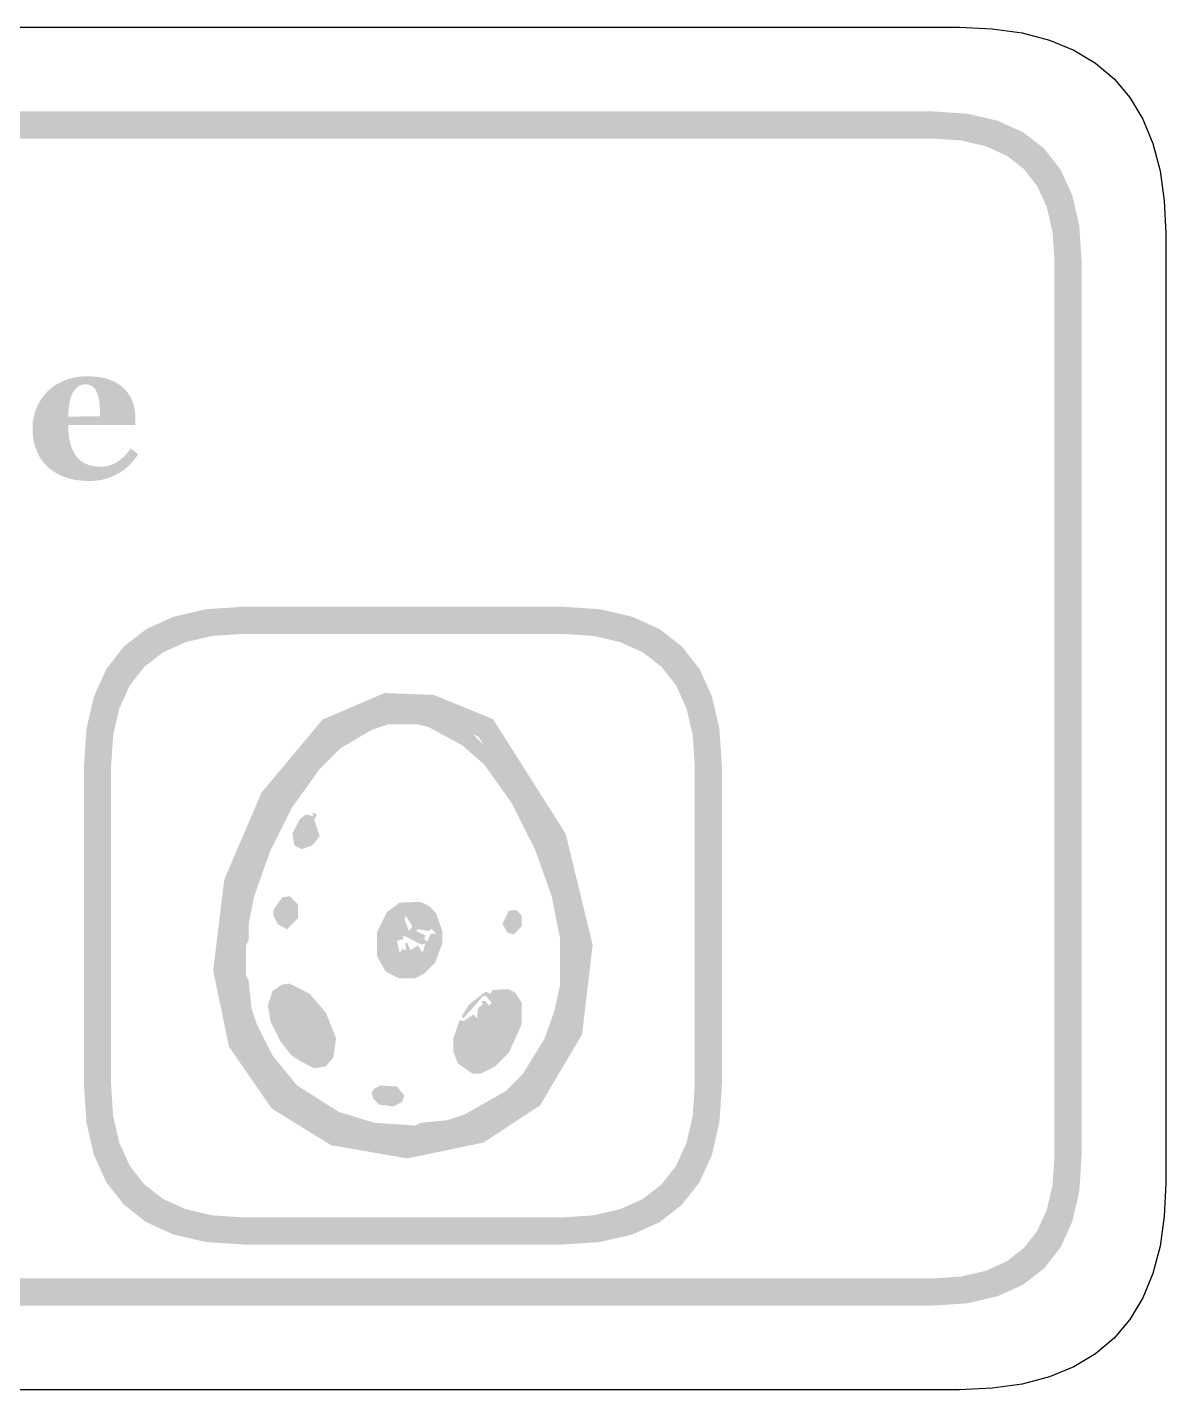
# Model space of a CAD drawing. Header units: millimetres. Extents: x 6 to 297, y 55 to 451.
# Drawn here: x 53.26 to 70.04, y 385.16 to 405.24 of the extents above; entities that cross this region are included whole.
import ezdxf

# ---------------------------------------------------------------- set-up
doc = ezdxf.new("R2010")
doc.units = ezdxf.units.MM
doc.layers.add('CUT', color=1, linetype='Continuous')
doc.layers.add('RASTER', color=7, linetype='Continuous')

msp = doc.modelspace()

# ---------------------------------------------------------------- hatches: boundary and pattern name
at = {"layer": 'RASTER'}
h = msp.add_hatch(color=7, dxfattribs=at)
h.paths.add_polyline_path([(7.2, 401.8), (7.234, 402.316), (7.337, 402.763), (7.509, 403.141), (7.75, 403.45), (8.059, 403.691), (8.438, 403.862), (8.884, 403.966), (9.4, 404), (66.6, 404), (67.116, 403.966), (67.563, 403.862), (67.941, 403.691), (68.25, 403.45), (68.491, 403.141), (68.663, 402.763), (68.766, 402.316), (68.8, 401.8), (68.8, 388.6), (68.766, 388.084), (68.663, 387.638), (68.491, 387.259), (68.25, 386.95), (67.941, 386.709), (67.563, 386.538), (67.116, 386.434), (66.6, 386.4), (9.4, 386.4), (8.884, 386.434), (8.438, 386.538), (8.059, 386.709), (7.75, 386.95), (7.509, 387.259), (7.337, 387.638), (7.234, 388.084), (7.2, 388.6)])
h.paths.add_polyline_path([(7.6, 401.8), (7.6, 388.6), (7.628, 388.178), (7.712, 387.813), (7.853, 387.503), (8.05, 387.25), (8.303, 387.053), (8.612, 386.912), (8.978, 386.828), (9.4, 386.8), (66.6, 386.8), (67.022, 386.828), (67.387, 386.912), (67.697, 387.053), (67.95, 387.25), (68.147, 387.503), (68.288, 387.813), (68.372, 388.178), (68.4, 388.6), (68.4, 401.8), (68.372, 402.222), (68.288, 402.588), (68.147, 402.897), (67.95, 403.15), (67.697, 403.347), (67.387, 403.487), (67.022, 403.572), (66.6, 403.6), (9.4, 403.6), (8.978, 403.572), (8.612, 403.487), (8.303, 403.347), (8.05, 403.15), (7.853, 402.897), (7.712, 402.588), (7.628, 402.222), (7.6, 401.8)], flags=0)
h = msp.add_hatch(color=7, dxfattribs=at)
h.paths.add_polyline_path([(54.898, 398.95), (54.885, 398.929), (54.871, 398.909), (54.856, 398.889), (54.841, 398.869), (54.825, 398.849), (54.809, 398.83), (54.792, 398.811), (54.774, 398.793), (54.755, 398.774), (54.736, 398.757), (54.717, 398.74), (54.696, 398.724), (54.676, 398.708), (54.654, 398.694), (54.632, 398.679), (54.609, 398.666), (54.585, 398.652), (54.56, 398.64), (54.535, 398.628), (54.51, 398.617), (54.486, 398.607), (54.461, 398.598), (54.436, 398.589), (54.411, 398.582), (54.385, 398.575), (54.359, 398.569), (54.331, 398.564), (54.303, 398.56), (54.273, 398.557), (54.243, 398.555), (54.212, 398.554), (54.18, 398.553), (54.127, 398.554), (54.075, 398.557), (54.026, 398.562), (53.978, 398.569), (53.932, 398.577), (53.888, 398.588), (53.846, 398.6), (53.806, 398.615), (53.767, 398.631), (53.73, 398.648), (53.695, 398.667), (53.662, 398.687), (53.63, 398.708), (53.6, 398.731), (53.572, 398.755), (53.546, 398.78), (53.521, 398.807), (53.498, 398.835), (53.476, 398.863), (53.456, 398.894), (53.438, 398.925), (53.421, 398.957), (53.406, 398.991), (53.393, 399.026), (53.381, 399.061), (53.37, 399.098), (53.362, 399.135), (53.355, 399.173), (53.349, 399.212), (53.345, 399.251), (53.343, 399.291), (53.342, 399.332), (53.343, 399.37), (53.345, 399.406), (53.35, 399.443), (53.356, 399.479), (53.363, 399.514), (53.373, 399.55), (53.384, 399.584), (53.397, 399.619), (53.411, 399.653), (53.427, 399.685), (53.445, 399.717), (53.463, 399.748), (53.484, 399.778), (53.505, 399.807), (53.528, 399.835), (53.553, 399.863), (53.579, 399.888), (53.606, 399.912), (53.635, 399.935), (53.666, 399.957), (53.698, 399.977), (53.732, 399.996), (53.767, 400.014), (53.804, 400.031), (53.843, 400.046), (53.882, 400.059), (53.923, 400.07), (53.965, 400.079), (54.008, 400.087), (54.052, 400.092), (54.097, 400.095), (54.143, 400.096), (54.193, 400.095), (54.241, 400.092), (54.287, 400.089), (54.33, 400.083), (54.371, 400.076), (54.41, 400.068), (54.446, 400.057), (54.48, 400.046), (54.512, 400.033), (54.543, 400.019), (54.573, 400.003), (54.601, 399.986), (54.627, 399.969), (54.652, 399.95), (54.676, 399.929), (54.698, 399.908), (54.719, 399.887), (54.737, 399.864), (54.755, 399.841), (54.771, 399.817), (54.785, 399.792), (54.798, 399.766), (54.81, 399.739), (54.82, 399.711), (54.829, 399.683), (54.837, 399.654), (54.843, 399.624), (54.849, 399.595), (54.853, 399.565), (54.856, 399.535), (54.858, 399.504), (54.858, 399.473), (54.858, 399.378), (53.868, 399.378), (53.87, 399.305), (53.875, 399.237), (53.884, 399.173), (53.897, 399.113), (53.913, 399.059), (53.933, 399.008), (53.957, 398.962), (53.984, 398.921), (54.015, 398.884), (54.05, 398.852), (54.09, 398.825), (54.133, 398.803), (54.182, 398.786), (54.234, 398.774), (54.29, 398.767), (54.351, 398.764), (54.385, 398.765), (54.418, 398.769), (54.451, 398.775), (54.482, 398.783), (54.513, 398.794), (54.542, 398.806), (54.571, 398.822), (54.599, 398.84), (54.626, 398.859), (54.652, 398.88), (54.677, 398.902), (54.701, 398.925), (54.724, 398.95), (54.746, 398.975), (54.766, 399.002), (54.786, 399.031)])
h.paths.add_polyline_path([(54.338, 399.507), (54.338, 399.529), (54.338, 399.551), (54.337, 399.573), (54.336, 399.596), (54.335, 399.618), (54.333, 399.641), (54.331, 399.664), (54.329, 399.687), (54.327, 399.709), (54.324, 399.731), (54.321, 399.751), (54.317, 399.771), (54.313, 399.789), (54.309, 399.806), (54.304, 399.823), (54.299, 399.838), (54.292, 399.854), (54.285, 399.87), (54.277, 399.885), (54.269, 399.898), (54.26, 399.911), (54.251, 399.922), (54.241, 399.932), (54.23, 399.942), (54.219, 399.95), (54.207, 399.957), (54.195, 399.963), (54.182, 399.968), (54.168, 399.972), (54.153, 399.975), (54.137, 399.976), (54.121, 399.977), (54.094, 399.975), (54.068, 399.97), (54.043, 399.961), (54.02, 399.948), (53.998, 399.932), (53.978, 399.913), (53.959, 399.889), (53.941, 399.863), (53.925, 399.832), (53.911, 399.797), (53.899, 399.758), (53.889, 399.715), (53.881, 399.668), (53.875, 399.616), (53.87, 399.561), (53.868, 399.501)], flags=0)
h = msp.add_hatch(color=7, dxfattribs=at)
h.paths.add_polyline_path([(54.1, 394.35), (54.137, 394.901), (54.247, 395.378), (54.43, 395.782), (54.687, 396.113), (55.018, 396.37), (55.422, 396.553), (55.899, 396.663), (56.45, 396.7), (61.15, 396.7), (61.701, 396.663), (62.178, 396.553), (62.582, 396.37), (62.913, 396.112), (63.17, 395.782), (63.353, 395.378), (63.463, 394.901), (63.5, 394.35), (63.5, 389.65), (63.463, 389.099), (63.353, 388.622), (63.17, 388.218), (62.912, 387.888), (62.582, 387.63), (62.178, 387.447), (61.701, 387.337), (61.15, 387.3), (56.45, 387.3), (55.899, 387.337), (55.422, 387.447), (55.018, 387.63), (54.688, 387.888), (54.43, 388.218), (54.247, 388.622), (54.137, 389.099), (54.1, 389.65)])
h.paths.add_polyline_path([(54.5, 394.35), (54.5, 389.65), (54.53, 389.193), (54.622, 388.797), (54.774, 388.462), (54.987, 388.188), (55.262, 387.974), (55.597, 387.822), (55.993, 387.73), (56.45, 387.7), (61.15, 387.7), (61.607, 387.73), (62.003, 387.822), (62.338, 387.974), (62.613, 388.188), (62.826, 388.462), (62.978, 388.797), (63.07, 389.193), (63.1, 389.65), (63.1, 394.35), (63.07, 394.807), (62.978, 395.203), (62.826, 395.538), (62.613, 395.813), (62.338, 396.026), (62.003, 396.178), (61.607, 396.27), (61.15, 396.3), (56.45, 396.3), (55.993, 396.27), (55.597, 396.178), (55.262, 396.026), (54.988, 395.813), (54.774, 395.538), (54.622, 395.203), (54.53, 394.807), (54.5, 394.35)], flags=0)
h = msp.add_hatch(color=7, dxfattribs=at)
h.paths.add_polyline_path([(58.529, 395.428), (59.252, 395.401), (60.126, 395.045), (61.197, 393.355), (61.596, 391.718), (61.44, 390.397), (60.821, 389.351), (59.988, 388.803), (58.863, 388.569), (57.741, 388.765), (56.866, 389.305), (56.237, 390.216), (56.004, 391.339), (56.167, 392.679), (56.716, 393.96), (57.616, 395.037)])
h.paths.add_polyline_path([(58.589, 395.105), (57.812, 394.773), (56.992, 393.791), (56.479, 392.595), (56.328, 391.353), (56.537, 390.344), (57.091, 389.542), (57.857, 389.069), (58.858, 388.895), (59.864, 389.104), (60.583, 389.577), (61.13, 390.501), (61.272, 391.698), (60.899, 393.229), (59.911, 394.788), (59.184, 395.083), (58.589, 395.105)], flags=0)
h = msp.add_hatch(color=7, dxfattribs=at)
h.paths.add_polyline_path([(58.51, 395.154), (59.102, 395.166), (59.343, 395.085), (59.837, 394.816), (60.28, 394.374), (60.561, 393.972), (60.871, 393.397), (61.152, 392.673), (61.313, 391.989), (61.313, 391.024), (61.273, 390.823), (61.072, 390.22), (60.883, 389.886), (60.4, 389.363), (60.159, 389.202), (59.785, 389.013), (59.182, 388.853), (58.458, 388.853), (58.257, 388.893), (57.775, 389.054), (57.36, 389.283), (56.999, 389.564), (56.757, 389.846), (56.407, 390.542), (56.287, 391.024), (56.287, 391.909), (56.327, 391.989), (56.367, 392.391), (56.488, 392.793), (56.838, 393.61), (57.159, 394.132), (57.602, 394.655), (58.044, 394.977)])
h.paths.add_polyline_path([(58.579, 394.965), (58.338, 394.884), (57.883, 394.615), (57.561, 394.293), (57.159, 393.73), (56.85, 393.115), (56.608, 392.432), (56.528, 392.029), (56.528, 391.788), (56.488, 391.708), (56.488, 391.265), (56.528, 391.185), (56.568, 390.783), (56.649, 390.542), (56.878, 390.087), (57.24, 389.645), (57.855, 389.255), (58.378, 389.094), (58.981, 389.054), (59.061, 389.094), (59.463, 389.134), (59.705, 389.215), (60.32, 389.564), (60.561, 389.806), (60.883, 390.328), (61.032, 390.743), (61.112, 391.105), (61.112, 391.828), (60.992, 392.432), (60.75, 393.115), (60.4, 393.811), (59.998, 394.374), (59.677, 394.655), (59.182, 394.925), (59.021, 394.965)], flags=0)
h.paths.add_polyline_path([(57.465, 393.666), (57.533, 393.638), (57.493, 393.557), (57.574, 393.316), (57.465, 393.183), (57.304, 393.127), (57.2, 393.183), (57.171, 393.356), (57.28, 393.57), (57.372, 393.638), (57.481, 393.61)], flags=0)
h.paths.add_polyline_path([(57.023, 392.419), (57.131, 392.432), (57.252, 392.311), (57.252, 392.11), (57.091, 391.949), (56.958, 392.017), (56.89, 392.15), (56.89, 392.23)], flags=0)
h.paths.add_polyline_path([(58.752, 392.339), (59.061, 392.351), (59.194, 392.283), (59.291, 392.178), (59.383, 391.909), (59.383, 391.748), (59.275, 391.454), (59.114, 391.294), (58.981, 391.225), (58.74, 391.225), (58.551, 391.318), (58.418, 391.547), (58.418, 391.909), (58.567, 392.202)], flags=0)
h.paths.add_polyline_path([(60.36, 392.218), (60.469, 392.23), (60.549, 392.15), (60.549, 391.989), (60.429, 391.869), (60.336, 391.897), (60.268, 392.029)], flags=0)
h.paths.add_polyline_path([(58.848, 392.138), (58.82, 392.11), (58.888, 391.921), (58.941, 391.989)], flags=0)
h.paths.add_polyline_path([(59.021, 391.949), (58.993, 391.921), (59.13, 391.856), (59.114, 391.8), (59.154, 391.76), (59.21, 391.881), (59.291, 391.881), (59.222, 391.949), (59.17, 391.921)], flags=0)
h.paths.add_polyline_path([(58.808, 391.856), (58.808, 391.8), (58.712, 391.776), (58.752, 391.599), (58.792, 391.655), (58.848, 391.639), (58.832, 391.736), (58.86, 391.748), (58.913, 391.639), (59.021, 391.708), (59.09, 391.599), (59.13, 391.736), (59.073, 391.72)], flags=0)
h.paths.add_polyline_path([(57.023, 391.133), (57.131, 391.145), (57.425, 390.996), (57.666, 390.714), (57.815, 390.34), (57.775, 390.059), (57.666, 389.926), (57.493, 389.898), (57.28, 390.007), (57.159, 390.087), (56.999, 390.288), (56.85, 390.582), (56.81, 390.823), (56.878, 391.036)], flags=0)
h.paths.add_polyline_path([(60.119, 391.052), (60.348, 391.064), (60.457, 391.012), (60.549, 390.863), (60.549, 390.542), (60.36, 390.127), (60.159, 389.926), (59.946, 389.818), (59.825, 389.818), (59.612, 389.967), (59.544, 390.139), (59.544, 390.34), (59.636, 390.61), (59.693, 390.594), (59.837, 390.69), (59.894, 390.634), (59.906, 390.783), (59.974, 390.835), (59.958, 390.891), (60.014, 390.891), (60.067, 390.823), (60.107, 390.863), (60.014, 390.972), (59.974, 390.956), (59.693, 390.634), (59.665, 390.662), (59.773, 390.835), (59.974, 390.996), (60.026, 391.024), (60.095, 390.996)], flags=0)
h.paths.add_polyline_path([(58.47, 389.645), (58.712, 389.629), (58.82, 389.496), (58.792, 389.404), (58.659, 389.335), (58.446, 389.363), (58.366, 389.444), (58.338, 389.536), (58.366, 389.589)], flags=0)

# ---------------------------------------------------------------- linework, layer by layer
at = {"layer": 'CUT'}
msp.add_lwpolyline([(8.999, 405.24), (67.001, 405.24), (67.483, 405.219), (67.925, 405.156), (68.325, 405.051), (68.685, 404.903), (69.003, 404.712), (69.278, 404.478), (69.512, 404.203), (69.703, 403.885), (69.851, 403.525), (69.956, 403.125), (70.019, 402.683), (70.04, 402.201), (70.04, 388.199), (70.019, 387.717), (69.956, 387.275), (69.851, 386.875), (69.703, 386.515), (69.512, 386.197), (69.278, 385.922), (69.003, 385.688), (68.685, 385.497), (68.325, 385.349), (67.925, 385.244), (67.483, 385.181), (67.001, 385.16), (8.999, 385.16)], dxfattribs=at)

doc.saveas('drawing.dxf')
